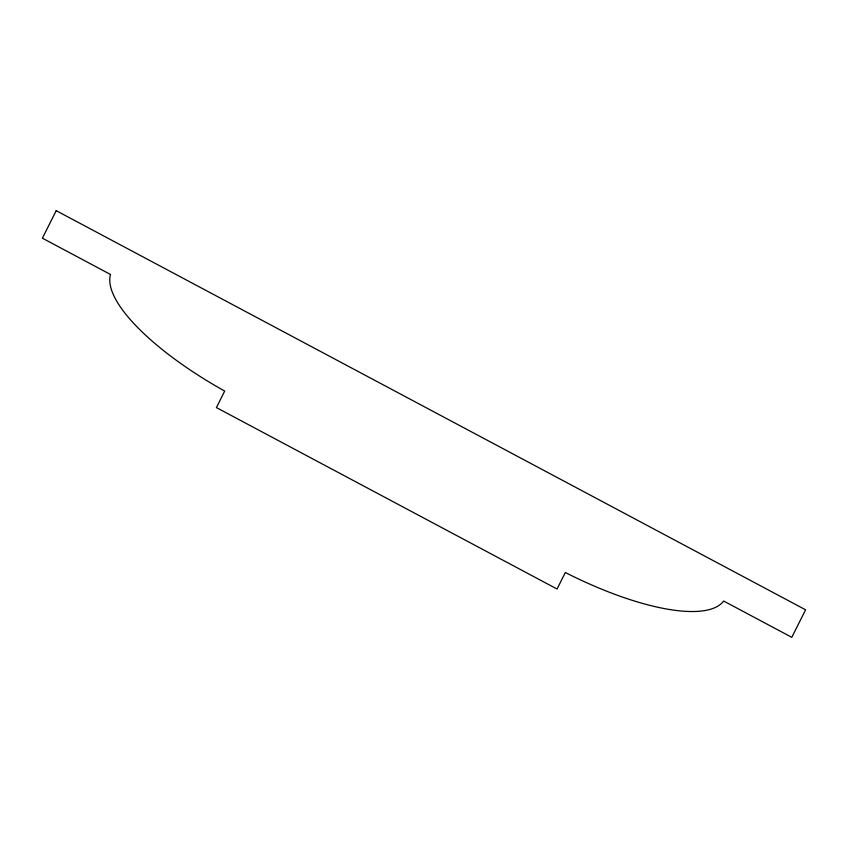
<?xml version="1.0" encoding="UTF-8"?>
<svg xmlns="http://www.w3.org/2000/svg" width="848" height="848" viewBox="0 0 848 848"><rect width="100%" height="100%" fill="white"/><g stroke="black" fill="none" stroke-linecap="round" stroke-linejoin="round"><path stroke-width="1.27" d="M56.201 210.664L42.4 238.193L110.526 274.476A164.311 52.406 28.2 0 0 224.699 391.076L216.42 407.591L557.062 589.021L565.34 572.506A164.311 52.406 28.2 0 0 723.673 601.041L791.799 637.336L805.6 609.807L56.201 210.664"/></g></svg>
